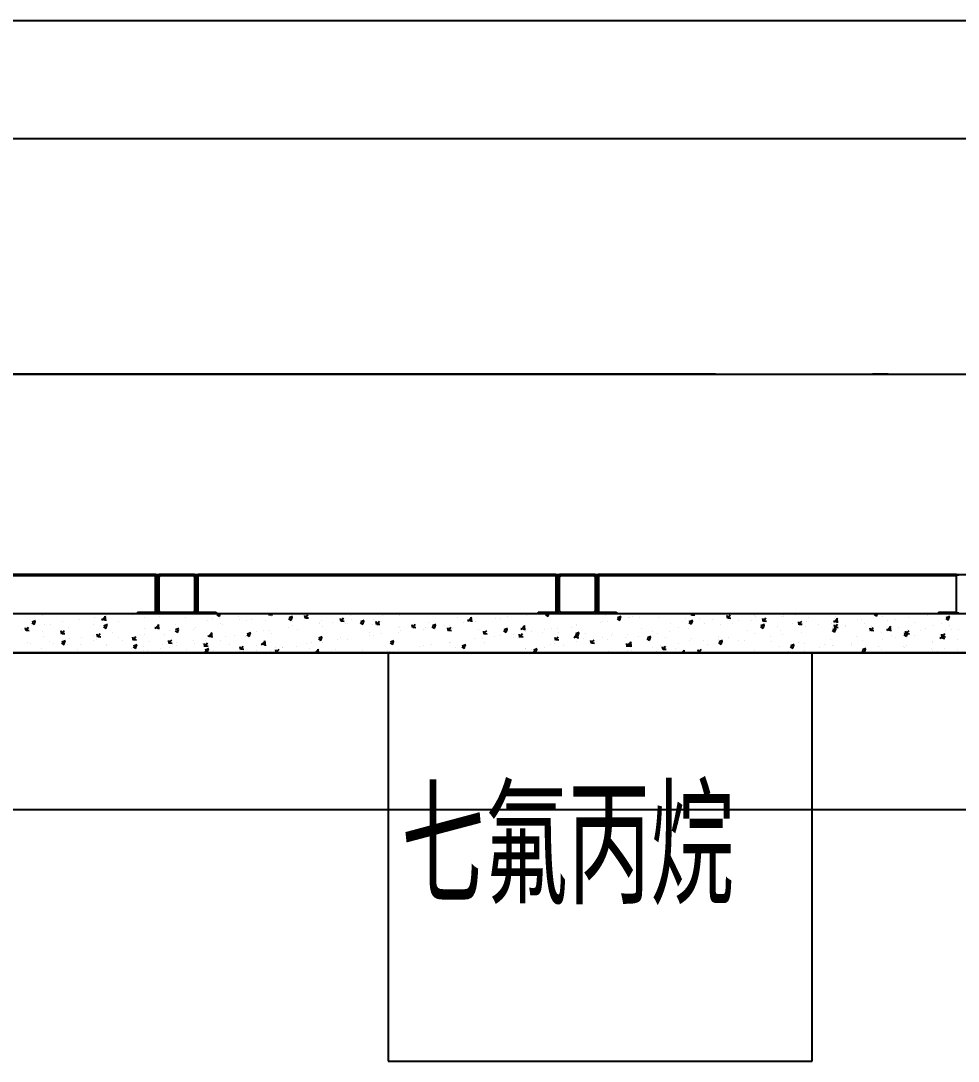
# Model space of a CAD drawing. Extents: x 758840 to 1108724, y -102573 to 143521.
# Drawn here: x 860808 to 862002, y 73063 to 74388 of the extents above; entities that cross this region are included whole.
import ezdxf

# ---------------------------------------------------------------- set-up
doc = ezdxf.new("R2010")
doc.units = 0
doc.header["$LTSCALE"] = 1000
doc.header["$MEASUREMENT"] = 0
doc.linetypes.add('DOTE', pattern=[2.42, 2, -0.2, 0.02, -0.2])
for name, color, linetype in [('02电气-设备', 255, 'Continuous'), ('02电气-设备基础', 252, 'Continuous'), ('DOTE', 8, 'DOTE'), ('WALL-MOVE', 6, 'Continuous')]:
    doc.layers.add(name, color=color, linetype=linetype)
doc.styles.get("Standard").update_dxf_attribs({"font": 'gbenor.shx', "bigfont": 'gbcbig.shx'})

# ---------------------------------------------------------------- blocks, each defined once
blk = doc.blocks.new('BD4-PAL0101-HVPM01')
at = {"layer": '02电气-设备'}
for p, q in [((8392271.2, -4140604.4), (8391815.6, -4140604.4)), ((8392271.2, -4140606.4), (8391815.6, -4140606.4)), ((8392271.4, -4140652.2), (8392271.4, -4140606.6)), ((8392273.4, -4140606.6), (8392273.4, -4140652.2)), ((8392273.4, -4140652.2), (8392273.4, -4140606.6)), ((8392273.4, -4140608.4), (8392273.4, -4140650.4)), ((8392275.4, -4140608.4), (8392275.4, -4140650.4)), ((8392319.4, -4140604.4), (8392277.4, -4140604.4)), ((8392319.4, -4140606.4), (8392277.4, -4140606.4)), ((8392321.4, -4140650.4), (8392321.4, -4140608.4)), ((8392323.4, -4140606.6), (8392323.4, -4140652.2)), ((8392323.4, -4140650.4), (8392323.4, -4140608.4)), ((8392325.4, -4140606.6), (8392325.4, -4140652.2)), ((8392781.2, -4140604.4), (8392325.6, -4140604.4)), ((8392781.2, -4140606.4), (8392325.6, -4140606.4)), ((8392781.4, -4140652.2), (8392781.4, -4140606.6)), ((8392783.4, -4140606.6), (8392783.4, -4140652.2)), ((8392783.4, -4140652.2), (8392783.4, -4140606.6)), ((8392783.4, -4140608.4), (8392783.4, -4140650.4)), ((8392785.4, -4140608.4), (8392785.4, -4140650.4)), ((8392829.4, -4140604.4), (8392787.4, -4140604.4)), ((8392829.4, -4140606.4), (8392787.4, -4140606.4)), ((8392831.4, -4140650.4), (8392831.4, -4140608.4)), ((8392833.4, -4140606.6), (8392833.4, -4140652.2)), ((8392833.4, -4140650.4), (8392833.4, -4140608.4)), ((8392835.4, -4140606.6), (8392835.4, -4140652.2)), ((8393291.2, -4140604.4), (8392835.6, -4140604.4)), ((8393291.2, -4140606.4), (8392835.6, -4140606.4)), ((8393291.4, -4140652.2), (8393291.4, -4140606.6)), ((8392248.4, -4140652.4), (8392248.4, -4140654.4)), ((8392248.4, -4140652.4), (8392271.2, -4140652.4)), ((8392277.4, -4140652.4), (8392319.4, -4140652.4)), ((8392325.6, -4140652.4), (8392348.4, -4140652.4)), ((8392348.4, -4140652.4), (8392348.4, -4140654.4)), ((8392758.4, -4140652.4), (8392758.4, -4140654.4)), ((8392758.4, -4140652.4), (8392781.2, -4140652.4)), ((8392787.4, -4140652.4), (8392829.4, -4140652.4)), ((8392835.6, -4140652.4), (8392858.4, -4140652.4)), ((8392858.4, -4140652.4), (8392858.4, -4140654.4)), ((8393268.4, -4140652.4), (8393268.4, -4140654.4)), ((8393268.4, -4140652.4), (8393291.2, -4140652.4)), ((8391303.4, -4140654.4), (8394853.4, -4140654.4)), ((8392113.7, -4140665.9), (8392116.8, -4140668.1)), ((8392114.3, -4140664.7), (8392118.7, -4140663)), ((8392116.8, -4140668.1), (8392118.1, -4140664.2)), ((8392127.9, -4140656.2), (8392127.9, -4140656.2)), ((8392153.4, -4140664.5), (8392153.4, -4140664.5)), ((8392174.3, -4140661.9), (8392174.3, -4140661.9)), ((8392193.5, -4140659.2), (8392193.5, -4140659.2)), ((8392202.5, -4140661.5), (8392208.2, -4140662.3)), ((8392203.1, -4140662.7), (8392208.1, -4140657.6)), ((8392208, -4140663.7), (8392207.3, -4140657.7)), ((8392208.4, -4140654.5), (8392208.4, -4140654.5)), ((8392209.4, -4140657.1), (8392209.4, -4140657.1)), ((8392211.3, -4140655.5), (8392211.3, -4140655.5)), ((8392224.8, -4140664), (8392224.8, -4140664)), ((8392242.3, -4140655.9), (8392242.3, -4140655.9)), ((8392248.4, -4140654.4), (8392271.2, -4140654.4)), ((8392257.8, -4140659.3), (8392257.8, -4140659.3)), ((8392276.2, -4140657.4), (8392276.2, -4140657.4)), ((8392277.4, -4140654.4), (8392319.4, -4140654.4)), ((8392290.4, -4140654.8), (8392290.4, -4140654.8)), ((8392310.1, -4140658.8), (8392310.1, -4140658.8)), ((8392325.6, -4140654.4), (8392348.4, -4140654.4)), ((8392336.9, -4140663.2), (8392336.9, -4140663.2)), ((8392344, -4140660.2), (8392344, -4140660.2)), ((8392349.6, -4140655.6), (8392352.7, -4140657.8)), ((8392352.7, -4140657.8), (8392353.8, -4140654.4)), ((8392352.8, -4140661.1), (8392352.8, -4140661.1)), ((8392376.9, -4140657.9), (8392376.9, -4140657.9)), ((8392377.9, -4140661.7), (8392377.9, -4140661.7)), ((8392387.3, -4140662.6), (8392387.3, -4140662.6)), ((8392393.9, -4140661.6), (8392393.9, -4140661.6)), ((8392411.7, -4140663.1), (8392411.7, -4140663.1)), ((8392416.6, -4140656.7), (8392416.2, -4140654.4)), ((8392416.7, -4140655.5), (8392417.7, -4140654.4)), ((8392416.7, -4140655.6), (8392420.5, -4140656)), ((8392419.4, -4140658.6), (8392419.4, -4140658.6)), ((8392430.9, -4140655.3), (8392430.9, -4140655.3)), ((8392440.8, -4140660.7), (8392444, -4140662.9)), ((8392441.4, -4140659.4), (8392445.8, -4140657.7)), ((8392444, -4140662.8), (8392445.3, -4140659)), ((8392445.6, -4140664.5), (8392445.6, -4140664.5)), ((8392462.2, -4140660.7), (8392461.4, -4140656.7)), ((8392462.3, -4140659.5), (8392465.3, -4140655.9)), ((8392462.3, -4140659.6), (8392466, -4140659.9)), ((8392479.5, -4140665.9), (8392479.5, -4140665.9)), ((8392483.1, -4140662.9), (8392483.1, -4140662.9)), ((8392496.2, -4140665.1), (8392496.2, -4140665.1)), ((8392507.7, -4140664.6), (8392507, -4140660.7)), ((8392507.8, -4140663.5), (8392510.9, -4140659.9)), ((8392507.8, -4140663.6), (8392511.6, -4140663.9)), ((8392520.2, -4140656.5), (8392520.2, -4140656.5)), ((8392520.3, -4140661.9), (8392520.3, -4140661.9)), ((8392532.1, -4140665.8), (8392535.2, -4140667.9)), ((8392532.7, -4140664.5), (8392537.1, -4140662.8)), ((8392535.2, -4140667.9), (8392536.5, -4140664.1)), ((8392549.2, -4140661.7), (8392549.2, -4140661.7)), ((8392553.3, -4140668.6), (8392552.5, -4140664.6)), ((8392553.4, -4140667.5), (8392556.4, -4140663.8)), ((8392560.4, -4140656.6), (8392560.4, -4140656.6)), ((8392576.3, -4140654.5), (8392576.3, -4140654.5)), ((8392581.8, -4140657.2), (8392581.8, -4140657.2)), ((8392606.2, -4140654.4), (8392606.2, -4140654.4)), ((8392618.5, -4140666), (8392618.5, -4140666)), ((8392655.5, -4140659.7), (8392655.5, -4140659.7)), ((8392663.7, -4140665.9), (8392663.7, -4140665.9)), ((8392668.5, -4140662.7), (8392674.1, -4140663.5)), ((8392669.1, -4140663.9), (8392674, -4140658.8)), ((8392673.9, -4140664.9), (8392673.2, -4140658.9)), ((8392678.7, -4140665), (8392678.7, -4140665)), ((8392703.8, -4140660.6), (8392703.8, -4140660.6)), ((8392710.8, -4140661), (8392710.8, -4140661)), ((8392719.7, -4140658.5), (8392719.7, -4140658.5)), ((8392743.7, -4140655.3), (8392743.7, -4140655.3)), ((8392743.8, -4140656.2), (8392743.8, -4140656.2)), ((8392758.4, -4140654.4), (8392781.2, -4140654.4)), ((8392767.9, -4140655.5), (8392771.1, -4140657.6)), ((8392771.1, -4140657.6), (8392772.2, -4140654.4)), ((8392787.4, -4140654.4), (8392829.4, -4140654.4)), ((8392810.6, -4140655.1), (8392810.6, -4140655.1)), ((8392835.6, -4140654.4), (8392858.4, -4140654.4)), ((8392838.1, -4140665.8), (8392838.1, -4140665.8)), ((8392840.7, -4140664), (8392840.7, -4140664)), ((8392844.5, -4140656.5), (8392844.5, -4140656.5)), ((8392847.2, -4140664.6), (8392847.2, -4140664.6)), ((8392859.2, -4140660.6), (8392862.4, -4140662.7)), ((8392859.8, -4140659.3), (8392864.2, -4140657.6)), ((8392862.4, -4140662.7), (8392863.6, -4140658.9)), ((8392863.1, -4140662.5), (8392863.1, -4140662.5)), ((8392873.3, -4140659.6), (8392873.3, -4140659.6)), ((8392875.1, -4140659.4), (8392875.1, -4140659.4)), ((8392878.4, -4140658), (8392878.4, -4140658)), ((8392887.1, -4140659.3), (8392887.1, -4140659.3)), ((8392905.3, -4140655.5), (8392905.3, -4140655.5)), ((8392912.3, -4140659.4), (8392912.3, -4140659.4)), ((8392946.2, -4140660.8), (8392946.2, -4140660.8)), ((8392950.5, -4140665.7), (8392953.6, -4140667.8)), ((8392951, -4140664.4), (8392955.5, -4140662.7)), ((8392953.6, -4140667.8), (8392954.9, -4140664)), ((8392954.4, -4140656.7), (8392953.9, -4140654.4)), ((8392954.4, -4140655.7), (8392958.2, -4140656)), ((8392954.5, -4140655.6), (8392955.5, -4140654.4)), ((8392964.4, -4140660.6), (8392964.4, -4140660.6)), ((8392980.1, -4140662.3), (8392980.1, -4140662.3)), ((8392999.9, -4140660.7), (8392999.2, -4140656.7)), ((8393000, -4140659.6), (8393003.1, -4140655.9)), ((8393000, -4140659.7), (8393003.8, -4140660)), ((8393000.6, -4140655.2), (8393000.6, -4140655.2)), ((8393002.2, -4140663.4), (8393002.2, -4140663.4)), ((8393014, -4140663.7), (8393014, -4140663.7)), ((8393030.5, -4140663.3), (8393030.5, -4140663.3)), ((8393034.5, -4140656.6), (8393034.5, -4140656.6)), ((8393035.2, -4140658.6), (8393035.2, -4140658.6)), ((8393045.5, -4140664.7), (8393044.7, -4140660.7)), ((8393045.5, -4140663.6), (8393048.6, -4140659.9)), ((8393045.5, -4140663.6), (8393049.3, -4140664)), ((8393047.9, -4140665.1), (8393047.9, -4140665.1)), ((8393067.3, -4140654.6), (8393067.6, -4140654.4)), ((8393068.4, -4140658), (8393068.4, -4140658)), ((8393070.6, -4140658), (8393070.6, -4140658)), ((8393072.1, -4140655.6), (8393072, -4140654.4)), ((8393086.5, -4140655.9), (8393086.5, -4140655.9)), ((8393091, -4140668.7), (8393090.3, -4140664.7)), ((8393091.1, -4140667.5), (8393094.2, -4140663.9)), ((8393099.7, -4140663.8), (8393099.7, -4140663.8)), ((8393102.3, -4140659.4), (8393102.3, -4140659.4)), ((8393134.5, -4140663.9), (8393140.1, -4140664.7)), ((8393135.1, -4140665.2), (8393140, -4140660)), ((8393136.2, -4140660.9), (8393136.2, -4140660.9)), ((8393136.8, -4140657.4), (8393136.8, -4140657.4)), ((8393139.9, -4140666.1), (8393139.2, -4140660.1)), ((8393164.7, -4140662), (8393164.7, -4140662)), ((8393170.1, -4140662.3), (8393170.1, -4140662.3)), ((8393186.3, -4140655.4), (8393189.5, -4140657.5)), ((8393189.5, -4140657.5), (8393190.5, -4140654.4)), ((8393196.8, -4140657.9), (8393196.8, -4140657.9)), ((8393204, -4140663.7), (8393204, -4140663.7)), ((8393214, -4140662), (8393214, -4140662)), ((8393229.9, -4140659.9), (8393229.9, -4140659.9)), ((8393237.9, -4140665.2), (8393237.9, -4140665.2)), ((8393254, -4140656.7), (8393254, -4140656.7)), ((8393268.4, -4140654.4), (8393291.2, -4140654.4)), ((8393277.6, -4140660.4), (8393280.7, -4140662.6)), ((8393278.2, -4140659.2), (8393282.6, -4140657.5)), ((8393280.7, -4140662.6), (8393282, -4140658.7)), ((8392100.2, -4140674.6), (8392100.2, -4140674.6)), ((8392106.6, -4140676.5), (8392105.9, -4140672.6)), ((8392106.7, -4140675.4), (8392109.8, -4140671.8)), ((8392106.7, -4140675.5), (8392110.5, -4140675.8)), ((8392113.5, -4140669.8), (8392113.5, -4140669.8)), ((8392127.2, -4140677.3), (8392127.2, -4140677.3)), ((8392129.4, -4140667.7), (8392129.4, -4140667.7)), ((8392137.3, -4140668.3), (8392137.3, -4140668.3)), ((8392152.2, -4140680.5), (8392151.4, -4140676.5)), ((8392152.2, -4140679.4), (8392155.3, -4140675.7)), ((8392152.2, -4140679.5), (8392156, -4140679.8)), ((8392160.1, -4140672.6), (8392160.1, -4140672.6)), ((8392192.7, -4140668.1), (8392192.7, -4140668.1)), ((8392204.9, -4140671), (8392208.1, -4140673.2)), ((8392205.5, -4140669.8), (8392210, -4140668)), ((8392208.1, -4140673.2), (8392209.4, -4140669.3)), ((8392216.8, -4140679), (8392216.8, -4140679)), ((8392256.9, -4140673.7), (8392256.9, -4140673.7)), ((8392270.3, -4140672), (8392275.9, -4140672.8)), ((8392270.9, -4140673.3), (8392275.8, -4140668.1)), ((8392272.8, -4140671.6), (8392272.8, -4140671.6)), ((8392275.7, -4140674.2), (8392275, -4140668.2)), ((8392289.6, -4140675.9), (8392289.6, -4140675.9)), ((8392296.2, -4140676.1), (8392299.4, -4140678.2)), ((8392296.8, -4140668.5), (8392296.8, -4140668.5)), ((8392296.8, -4140674.8), (8392301.2, -4140673.1)), ((8392299.4, -4140678.2), (8392300.6, -4140674.4)), ((8392319.8, -4140674.4), (8392319.8, -4140674.4)), ((8392321.7, -4140671.9), (8392321.7, -4140671.9)), ((8392338.7, -4140683.8), (8392343.6, -4140678.6)), ((8392343.5, -4140684.7), (8392342.8, -4140678.7)), ((8392354.7, -4140667.1), (8392354.7, -4140667.1)), ((8392356.8, -4140668), (8392356.8, -4140668)), ((8392388, -4140679.9), (8392392.5, -4140678.2)), ((8392390.6, -4140683.3), (8392391.9, -4140679.5)), ((8392400.3, -4140677.7), (8392400.3, -4140677.7)), ((8392409.1, -4140675.6), (8392409.1, -4140675.6)), ((8392416.2, -4140675.6), (8392416.2, -4140675.6)), ((8392440.2, -4140672.4), (8392440.2, -4140672.4)), ((8392446.1, -4140669.2), (8392446.1, -4140669.2)), ((8392451.6, -4140675), (8392451.6, -4140675)), ((8392480.3, -4140667.2), (8392480.3, -4140667.2)), ((8392484.2, -4140670.5), (8392484.2, -4140670.5)), ((8392513.4, -4140667.4), (8392513.4, -4140667.4)), ((8392516.2, -4140666.4), (8392516.2, -4140666.4)), ((8392544.4, -4140678.7), (8392544.4, -4140678.7)), ((8392547.3, -4140668.8), (8392547.3, -4140668.8)), ((8392553.3, -4140667.6), (8392557.1, -4140667.9)), ((8392559.6, -4140679.6), (8392559.6, -4140679.6)), ((8392581.1, -4140678.3), (8392581.1, -4140678.3)), ((8392581.2, -4140670.2), (8392581.2, -4140670.2)), ((8392581.5, -4140672.4), (8392581.5, -4140672.4)), ((8392583.6, -4140676.4), (8392583.6, -4140676.4)), ((8392598.8, -4140672.6), (8392598.1, -4140668.6)), ((8392598.9, -4140671.5), (8392602, -4140667.8)), ((8392598.9, -4140671.6), (8392602.7, -4140671.9)), ((8392613.1, -4140674.3), (8392613.1, -4140674.3)), ((8392615.1, -4140671.7), (8392615.1, -4140671.7)), ((8392623.3, -4140670.9), (8392626.5, -4140673)), ((8392623.7, -4140671.1), (8392623.7, -4140671.1)), ((8392623.9, -4140669.6), (8392628.4, -4140667.9)), ((8392626.5, -4140673), (8392627.8, -4140669.2)), ((8392639.6, -4140669), (8392639.6, -4140669)), ((8392644.4, -4140676.6), (8392643.6, -4140672.6)), ((8392644.4, -4140675.5), (8392647.5, -4140671.8)), ((8392644.4, -4140675.5), (8392648.2, -4140675.9)), ((8392646.1, -4140669.5), (8392646.1, -4140669.5)), ((8392649, -4140673.1), (8392649, -4140673.1)), ((8392682.9, -4140674.5), (8392682.9, -4140674.5)), ((8392689.9, -4140680.6), (8392689.2, -4140676.6)), ((8392690, -4140679.4), (8392693.1, -4140675.8)), ((8392690, -4140679.5), (8392693.8, -4140679.9)), ((8392714.6, -4140676), (8392717.7, -4140678.1)), ((8392715.2, -4140674.7), (8392719.6, -4140673)), ((8392716.8, -4140676), (8392716.8, -4140676)), ((8392717.7, -4140678.1), (8392719, -4140674.3)), ((8392736.3, -4140673.2), (8392741.9, -4140674)), ((8392736.9, -4140674.5), (8392741.8, -4140669.3)), ((8392741.7, -4140675.4), (8392741, -4140669.4)), ((8392743, -4140677.3), (8392743, -4140677.3)), ((8392750.7, -4140677.4), (8392750.7, -4140677.4)), ((8392764, -4140678.5), (8392764, -4140678.5)), ((8392767.1, -4140675.1), (8392767.1, -4140675.1)), ((8392775.6, -4140672.9), (8392775.6, -4140672.9)), ((8392783, -4140673), (8392783, -4140673)), ((8392784.6, -4140678.8), (8392784.6, -4140678.8)), ((8392801, -4140672.1), (8392801, -4140672.1)), ((8392806.4, -4140679.8), (8392810.9, -4140678.1)), ((8392807.1, -4140669.8), (8392807.1, -4140669.8)), ((8392807.7, -4140668.8), (8392807.7, -4140668.8)), ((8392809, -4140683.2), (8392810.3, -4140679.3)), ((8392890.3, -4140673.4), (8392890.3, -4140673.4)), ((8392904.6, -4140676.7), (8392904.6, -4140676.7)), ((8392910.5, -4140679.1), (8392910.5, -4140679.1)), ((8392926.4, -4140677), (8392926.4, -4140677)), ((8392927.3, -4140667), (8392927.3, -4140667)), ((8392937.5, -4140671.9), (8392937.5, -4140671.9)), ((8392950.5, -4140673.8), (8392950.5, -4140673.8)), ((8392970.1, -4140667.4), (8392970.1, -4140667.4)), ((8392990.6, -4140668.5), (8392990.6, -4140668.5)), ((8393006.5, -4140666.4), (8393006.5, -4140666.4)), ((8393025.7, -4140676.5), (8393025.7, -4140676.5)), ((8393041.7, -4140670.8), (8393044.9, -4140672.9)), ((8393042.3, -4140669.5), (8393046.7, -4140667.8)), ((8393044.9, -4140672.9), (8393046.2, -4140669)), ((8393062.7, -4140670.2), (8393062.7, -4140670.2)), ((8393067, -4140675.3), (8393067, -4140675.3)), ((8393081.8, -4140666.5), (8393081.8, -4140666.5)), ((8393091.1, -4140667.6), (8393094.9, -4140668)), ((8393093.9, -4140677.8), (8393093.9, -4140677.8)), ((8393099.1, -4140671.2), (8393099.1, -4140671.2)), ((8393115.7, -4140668), (8393115.7, -4140668)), ((8393132.1, -4140666.4), (8393132.1, -4140666.4)), ((8393133, -4140675.8), (8393136.1, -4140678)), ((8393133.6, -4140674.6), (8393138, -4140672.9)), ((8393134, -4140672.5), (8393134, -4140672.5)), ((8393136.6, -4140672.7), (8393135.8, -4140668.7)), ((8393136.1, -4140678), (8393137.4, -4140674.1)), ((8393136.6, -4140671.5), (8393139.7, -4140667.9)), ((8393136.6, -4140671.6), (8393140.4, -4140671.9)), ((8393149.6, -4140669.4), (8393149.6, -4140669.4)), ((8393149.9, -4140670.4), (8393149.9, -4140670.4)), ((8393173.9, -4140667.2), (8393173.9, -4140667.2)), ((8393182.1, -4140676.6), (8393181.4, -4140672.7)), ((8393182.2, -4140675.5), (8393185.2, -4140671.9)), ((8393182.2, -4140675.6), (8393186, -4140675.9)), ((8393183.5, -4140670.8), (8393183.5, -4140670.8)), ((8393196, -4140679), (8393196, -4140679)), ((8393202.2, -4140674.4), (8393207.9, -4140675.3)), ((8393202.8, -4140675.7), (8393207.8, -4140670.5)), ((8393207.7, -4140676.6), (8393207, -4140670.6)), ((8393217.4, -4140672.3), (8393217.4, -4140672.3)), ((8393224.8, -4140679.6), (8393229.3, -4140677.9)), ((8393227.6, -4140680.6), (8393226.9, -4140676.7)), ((8393227.4, -4140683), (8393228.7, -4140679.2)), ((8393227.7, -4140679.5), (8393230.8, -4140675.8)), ((8393227.7, -4140679.6), (8393231.5, -4140679.9)), ((8393229, -4140674.3), (8393229, -4140674.3)), ((8393245.2, -4140676.3), (8393245.2, -4140676.3)), ((8393251.3, -4140673.7), (8393251.3, -4140673.7)), ((8393261.6, -4140669.8), (8393261.6, -4140669.8)), ((8393271.8, -4140666.6), (8393271.8, -4140666.6)), ((8393277.4, -4140676.5), (8393277.4, -4140676.5)), ((8393282.3, -4140669.9), (8393282.3, -4140669.9)), ((8393285.2, -4140675.1), (8393285.2, -4140675.1)), ((8393293.3, -4140674.4), (8393293.3, -4140674.4)), ((8392107.7, -4140691.2), (8392107.7, -4140691.2)), ((8392112.7, -4140692.7), (8392112.7, -4140692.7)), ((8392128.2, -4140684.1), (8392128.2, -4140684.1)), ((8392136.7, -4140689.6), (8392136.7, -4140689.6)), ((8392141.6, -4140692.6), (8392141.6, -4140692.6)), ((8392151.6, -4140691.5), (8392154.8, -4140693.6)), ((8392152.2, -4140690.2), (8392156.6, -4140688.5)), ((8392154.7, -4140693.6), (8392156, -4140689.8)), ((8392162.1, -4140685.5), (8392162.1, -4140685.5)), ((8392176.8, -4140684.3), (8392176.8, -4140684.3)), ((8392192, -4140689.2), (8392192, -4140689.2)), ((8392192.7, -4140682.2), (8392192.7, -4140682.2)), ((8392196, -4140686.9), (8392196, -4140686.9)), ((8392197.7, -4140684.5), (8392197, -4140680.5)), ((8392197.8, -4140683.4), (8392200.9, -4140679.7)), ((8392197.8, -4140683.5), (8392201.6, -4140683.8)), ((8392224, -4140685.2), (8392224, -4140685.2)), ((8392229.9, -4140688.4), (8392229.9, -4140688.4)), ((8392243.3, -4140688.5), (8392242.5, -4140684.5)), ((8392243.3, -4140687.4), (8392246.4, -4140683.7)), ((8392243.3, -4140687.4), (8392247.1, -4140687.8)), ((8392245.7, -4140687.1), (8392245.7, -4140687.1)), ((8392257, -4140680.4), (8392257, -4140680.4)), ((8392263.8, -4140689.8), (8392263.8, -4140689.8)), ((8392282.8, -4140680.7), (8392282.8, -4140680.7)), ((8392288.8, -4140692.5), (8392288.1, -4140688.5)), ((8392288.9, -4140691.3), (8392291.9, -4140687.7)), ((8392288.9, -4140691.4), (8392292.7, -4140691.8)), ((8392297.7, -4140691.2), (8392297.7, -4140691.2)), ((8392320.2, -4140688.2), (8392320.2, -4140688.2)), ((8392331.6, -4140692.7), (8392331.6, -4140692.7)), ((8392334.3, -4140696.5), (8392333.6, -4140692.5)), ((8392334.4, -4140695.3), (8392337.5, -4140691.7)), ((8392335, -4140688.3), (8392335, -4140688.3)), ((8392336.1, -4140686.1), (8392336.1, -4140686.1)), ((8392338.1, -4140682.5), (8392343.7, -4140683.4)), ((8392353.9, -4140688.3), (8392353.9, -4140688.3)), ((8392360.2, -4140683), (8392360.2, -4140683)), ((8392372, -4140681.9), (8392372, -4140681.9)), ((8392386.5, -4140683.8), (8392386.5, -4140683.8)), ((8392387.5, -4140681.2), (8392390.6, -4140683.3)), ((8392406.4, -4140694.3), (8392411.4, -4140689.1)), ((8392411.3, -4140695.2), (8392410.6, -4140689.2)), ((8392418.6, -4140679.7), (8392418.6, -4140679.7)), ((8392463.6, -4140692.2), (8392463.6, -4140692.2)), ((8392470.4, -4140691.4), (8392470.4, -4140691.4)), ((8392478.7, -4140686.3), (8392481.9, -4140688.4)), ((8392479.3, -4140685), (8392483.7, -4140683.3)), ((8392479.5, -4140690.1), (8392479.5, -4140690.1)), ((8392481.9, -4140688.4), (8392483.2, -4140684.6)), ((8392483.4, -4140691.6), (8392483.4, -4140691.6)), ((8392503.6, -4140686.9), (8392503.6, -4140686.9)), ((8392507.4, -4140685.1), (8392507.4, -4140685.1)), ((8392515.5, -4140687.6), (8392515.5, -4140687.6)), ((8392543.7, -4140681.7), (8392543.7, -4140681.7)), ((8392548.5, -4140682.8), (8392548.5, -4140682.8)), ((8392570, -4140691.4), (8392573.1, -4140693.5)), ((8392570.6, -4140690.1), (8392575, -4140688.4)), ((8392573.1, -4140693.5), (8392574.4, -4140689.7)), ((8392645.3, -4140690.6), (8392645.3, -4140690.6)), ((8392647, -4140690.9), (8392647, -4140690.9)), ((8392677.9, -4140686.2), (8392677.9, -4140686.2)), ((8392687.1, -4140685.6), (8392687.1, -4140685.6)), ((8392689.9, -4140691.2), (8392689.9, -4140691.2)), ((8392703, -4140683.5), (8392703, -4140683.5)), ((8392710, -4140682.1), (8392710, -4140682.1)), ((8392727, -4140680.4), (8392727, -4140680.4)), ((8392727, -4140684.8), (8392727, -4140684.8)), ((8392735.4, -4140684.6), (8392734.7, -4140680.6)), ((8392735.5, -4140683.4), (8392738.6, -4140679.8)), ((8392735.5, -4140683.5), (8392739.3, -4140683.8)), ((8392779.2, -4140692.4), (8392779.2, -4140692.4)), ((8392781, -4140688.5), (8392780.3, -4140684.6)), ((8392781.1, -4140687.4), (8392784.1, -4140683.8)), ((8392781.1, -4140687.5), (8392784.9, -4140687.8)), ((8392804, -4140683.7), (8392809.7, -4140684.6)), ((8392804.6, -4140685), (8392809.6, -4140679.8)), ((8392805.8, -4140681.1), (8392809, -4140683.2)), ((8392806.9, -4140689.9), (8392806.9, -4140689.9)), ((8392809.5, -4140685.9), (8392808.8, -4140679.9)), ((8392816.2, -4140686.1), (8392816.2, -4140686.1)), ((8392818.5, -4140680.3), (8392818.5, -4140680.3)), ((8392826.5, -4140692.5), (8392825.8, -4140688.6)), ((8392826.6, -4140691.4), (8392829.7, -4140687.7)), ((8392826.6, -4140691.5), (8392830.4, -4140691.8)), ((8392830.5, -4140689.6), (8392830.5, -4140689.6)), ((8392839.9, -4140685.2), (8392839.9, -4140685.2)), ((8392846.4, -4140687.5), (8392846.4, -4140687.5)), ((8392852.4, -4140681.7), (8392852.4, -4140681.7)), ((8392853.3, -4140679.7), (8392853.3, -4140679.7)), ((8392870.4, -4140684.3), (8392870.4, -4140684.3)), ((8392872.1, -4140696.5), (8392871.4, -4140692.5)), ((8392872.2, -4140695.4), (8392875.2, -4140691.7)), ((8392872.4, -4140695.5), (8392877.4, -4140690.3)), ((8392872.5, -4140680.7), (8392872.5, -4140680.7)), ((8392877.2, -4140696.5), (8392876.5, -4140690.4)), ((8392886.3, -4140683.1), (8392886.3, -4140683.1)), ((8392897.1, -4140686.2), (8392900.3, -4140688.3)), ((8392897.7, -4140684.9), (8392902.1, -4140683.2)), ((8392900.3, -4140688.3), (8392901.5, -4140684.4)), ((8392920.2, -4140684.6), (8392920.2, -4140684.6)), ((8392951.6, -4140689.2), (8392951.6, -4140689.2)), ((8392954.1, -4140686), (8392954.1, -4140686)), ((8392969.4, -4140688.6), (8392969.4, -4140688.6)), ((8392988, -4140687.4), (8392988, -4140687.4)), ((8392988.4, -4140691.2), (8392991.5, -4140693.4)), ((8392988.6, -4140682.9), (8392988.6, -4140682.9)), ((8392988.9, -4140690), (8392993.4, -4140688.3)), ((8392989.8, -4140691.5), (8392989.8, -4140691.5)), ((8392991.5, -4140693.4), (8392992.8, -4140689.5)), ((8393001.4, -4140684.5), (8393001.4, -4140684.5)), ((8393013.8, -4140688.3), (8393013.8, -4140688.3)), ((8393021.9, -4140688.9), (8393021.9, -4140688.9)), ((8393034.4, -4140679.7), (8393034.4, -4140679.7)), ((8393053.9, -4140683), (8393053.9, -4140683)), ((8393055.8, -4140690.3), (8393055.8, -4140690.3)), ((8393069.8, -4140680.9), (8393069.8, -4140680.9)), ((8393089.7, -4140691.7), (8393089.7, -4140691.7)), ((8393098.3, -4140692.3), (8393098.3, -4140692.3)), ((8393131.3, -4140687.6), (8393131.3, -4140687.6)), ((8393157.2, -4140692.3), (8393157.2, -4140692.3)), ((8393163.9, -4140683.1), (8393163.9, -4140683.1)), ((8393171.2, -4140689), (8393171.2, -4140689)), ((8393197.3, -4140687), (8393197.3, -4140687)), ((8393208.2, -4140682.6), (8393208.2, -4140682.6)), ((8393213.2, -4140684.9), (8393213.2, -4140684.9)), ((8393224.2, -4140680.9), (8393227.4, -4140683.1)), ((8393237.3, -4140681.7), (8393237.3, -4140681.7)), ((8393260.4, -4140690.2), (8393260.4, -4140690.2)), ((8393260.8, -4140690.9), (8393260.8, -4140690.9)), ((8393270, -4140684.9), (8393275.6, -4140685.8)), ((8393270.6, -4140686.2), (8393275.6, -4140681)), ((8393273.2, -4140684.6), (8393272.5, -4140680.6)), ((8393273.3, -4140683.5), (8393276.3, -4140679.8)), ((8393273.3, -4140683.6), (8393277.1, -4140683.9)), ((8393275.4, -4140687.1), (8393274.7, -4140681.1)), ((8393292.9, -4140686.9), (8393292.9, -4140686.9)), ((8381447.4, -4140704.4), (8394807.4, -4140704.4)), ((8394853.4, -4140704.4), (8391303.4, -4140704.4)), ((8392126.4, -4140698.5), (8392126.4, -4140698.5)), ((8392159.4, -4140693.7), (8392159.4, -4140693.7)), ((8392171.7, -4140699.8), (8392171.7, -4140699.8)), ((8392175.5, -4140694), (8392175.5, -4140694)), ((8392200.1, -4140704.1), (8392200.1, -4140704.1)), ((8392208.7, -4140693.4), (8392208.7, -4140693.4)), ((8392209.4, -4140695.5), (8392209.4, -4140695.5)), ((8392240.2, -4140698.8), (8392240.2, -4140698.8)), ((8392242.9, -4140696.6), (8392246, -4140698.7)), ((8392243.3, -4140696.9), (8392243.3, -4140696.9)), ((8392243.4, -4140695.3), (8392247.9, -4140693.6)), ((8392246, -4140698.7), (8392247.3, -4140694.9)), ((8392256.1, -4140696.7), (8392256.1, -4140696.7)), ((8392256.2, -4140701.6), (8392256.2, -4140701.6)), ((8392261, -4140701), (8392261, -4140701)), ((8392277.2, -4140698.3), (8392277.2, -4140698.3)), ((8392280.1, -4140693.5), (8392280.1, -4140693.5)), ((8392288.9, -4140697.1), (8392288.9, -4140697.1)), ((8392298, -4140694.7), (8392298, -4140694.7)), ((8392311.1, -4140699.8), (8392311.1, -4140699.8)), ((8392320.9, -4140693), (8392320.9, -4140693)), ((8392334.1, -4140701.7), (8392337.3, -4140703.8)), ((8392334.4, -4140695.4), (8392338.2, -4140695.7)), ((8392334.7, -4140700.4), (8392339.1, -4140698.7)), ((8392337.3, -4140703.8), (8392338.5, -4140700)), ((8392345, -4140701.2), (8392345, -4140701.2)), ((8392365.5, -4140694.1), (8392365.5, -4140694.1)), ((8392378.9, -4140702.6), (8392378.9, -4140702.6)), ((8392379.9, -4140700.4), (8392379.2, -4140696.5)), ((8392380, -4140699.3), (8392383, -4140695.7)), ((8392380, -4140699.4), (8392383.8, -4140699.7)), ((8392383.6, -4140702.7), (8392383.6, -4140702.7)), ((8392396.3, -4140704.2), (8392396.3, -4140704.2)), ((8392399.4, -4140695.5), (8392399.4, -4140695.5)), ((8392399.5, -4140700.7), (8392399.5, -4140700.7)), ((8392405.8, -4140693), (8392411.5, -4140693.9)), ((8392412.8, -4140704.1), (8392412.8, -4140704.1)), ((8392417.8, -4140700.9), (8392417.8, -4140700.9)), ((8392423.5, -4140697.5), (8392423.5, -4140697.5)), ((8392425.4, -4140704.4), (8392424.7, -4140700.5)), ((8392425.5, -4140703.3), (8392428.6, -4140699.6)), ((8392425.5, -4140703.4), (8392429.3, -4140703.7)), ((8392428.9, -4140704.4), (8392430.4, -4140703.8)), ((8392433.3, -4140697), (8392433.3, -4140697)), ((8392433.3, -4140697.8), (8392433.3, -4140697.8)), ((8392450.8, -4140696.1), (8392450.8, -4140696.1)), ((8392467.2, -4140698.4), (8392467.2, -4140698.4)), ((8392473.5, -4140704.4), (8392474.1, -4140703.6)), ((8392473.6, -4140703.5), (8392479.2, -4140704.4)), ((8392474.6, -4140704.4), (8392479.2, -4140699.6)), ((8392478.9, -4140704.4), (8392478.3, -4140699.7)), ((8392501.1, -4140699.8), (8392501.1, -4140699.8)), ((8392535, -4140701.3), (8392535, -4140701.3)), ((8392547.7, -4140703.9), (8392547.7, -4140703.9)), ((8392566.9, -4140701.5), (8392566.9, -4140701.5)), ((8393107.4, -4140704.4), (8392567.4, -4140704.4)), ((8392567.4, -4140704.4), (8392567.4, -4141224.4)), ((8392568.9, -4140702.7), (8392568.9, -4140702.7)), ((8392580.3, -4140699.5), (8392580.3, -4140699.5)), ((8392602.8, -4140704.1), (8392602.8, -4140704.1)), ((8392607, -4140696.2), (8392607, -4140696.2)), ((8392612.4, -4140695.4), (8392612.4, -4140695.4)), ((8392615.9, -4140703.9), (8392615.9, -4140703.9)), ((8392622.9, -4140694.1), (8392622.9, -4140694.1)), ((8392652.9, -4140697.6), (8392652.9, -4140697.6)), ((8392661.2, -4140696.5), (8392664.4, -4140698.6)), ((8392661.8, -4140695.2), (8392666.3, -4140693.5)), ((8392664.4, -4140698.6), (8392665.7, -4140694.7)), ((8392709.2, -4140703.2), (8392709.2, -4140703.2)), ((8392742.2, -4140698.5), (8392742.2, -4140698.5)), ((8392742.2, -4140698.8), (8392742.2, -4140698.8)), ((8392750.4, -4140700.1), (8392750.4, -4140700.1)), ((8392752.5, -4140701.5), (8392755.7, -4140703.7)), ((8392753.1, -4140700.3), (8392757.5, -4140698.6)), ((8392755.6, -4140703.7), (8392756.9, -4140699.8)), ((8392766.3, -4140698.1), (8392766.3, -4140698.1)), ((8392774.8, -4140694), (8392774.8, -4140694)), ((8392790.4, -4140694.9), (8392790.4, -4140694.9)), ((8392846.9, -4140704.4), (8392848.8, -4140703.6)), ((8392871.7, -4140701.9), (8392871.7, -4140701.9)), ((8392871.8, -4140694.2), (8392877.4, -4140695.1)), ((8392872.2, -4140695.5), (8392876, -4140695.8)), ((8392877.5, -4140701.9), (8392877.5, -4140701.9)), ((8392893.8, -4140704.1), (8392893.8, -4140704.1)), ((8392903.8, -4140697.8), (8392903.8, -4140697.8)), ((8392909.7, -4140702), (8392909.7, -4140702)), ((8392914.6, -4140695.6), (8392914.6, -4140695.6)), ((8392917.6, -4140700.5), (8392916.9, -4140696.5)), ((8392917.7, -4140699.4), (8392920.8, -4140695.7)), ((8392917.7, -4140699.5), (8392921.5, -4140699.8)), ((8392933.8, -4140698.9), (8392933.8, -4140698.9)), ((8392936.8, -4140693), (8392936.8, -4140693)), ((8392941.7, -4140704.4), (8392945.1, -4140700.8)), ((8392944.7, -4140704.4), (8392944.3, -4140700.9)), ((8392963.2, -4140704.4), (8392962.4, -4140700.5)), ((8392963.3, -4140703.4), (8392966.3, -4140699.7)), ((8392963.3, -4140703.4), (8392967.1, -4140703.8)), ((8392973.9, -4140693.6), (8392973.9, -4140693.6)), ((8393011.3, -4140704.4), (8393011.9, -4140703.7)), ((8393033.7, -4140700.9), (8393033.7, -4140700.9)), ((8393066.3, -4140696.4), (8393066.3, -4140696.4)), ((8393077.2, -4140702.8), (8393077.2, -4140702.8)), ((8393079.6, -4140696.3), (8393082.8, -4140698.5)), ((8393080.2, -4140695), (8393084.6, -4140693.3)), ((8393082.8, -4140698.4), (8393084.1, -4140694.6)), ((8393097.1, -4140701.7), (8393097.1, -4140701.7)), ((8393107.4, -4141224.4), (8393107.4, -4140704.4)), ((8393117.3, -4140697.5), (8393117.3, -4140697.5)), ((8393123.6, -4140693.2), (8393123.6, -4140693.2)), ((8393133.2, -4140695.4), (8393133.2, -4140695.4)), ((8393134.1, -4140695.3), (8393134.1, -4140695.3)), ((8393157.5, -4140694.6), (8393157.5, -4140694.6)), ((8393163.1, -4140704.2), (8393163.1, -4140704.2)), ((8393170.9, -4140701.4), (8393174, -4140703.5)), ((8393171.5, -4140700.1), (8393175.9, -4140698.4)), ((8393174, -4140703.5), (8393175.3, -4140699.7)), ((8393186.4, -4140702.9), (8393186.4, -4140702.9)), ((8393191.4, -4140696), (8393191.4, -4140696)), ((8393195.2, -4140700.2), (8393195.2, -4140700.2)), ((8393223.4, -4140696.6), (8393223.4, -4140696.6)), ((8393225.3, -4140697.5), (8393225.3, -4140697.5)), ((8393228.2, -4140695.4), (8393228.2, -4140695.4)), ((8393259.2, -4140698.9), (8393259.2, -4140698.9)), ((8393260.7, -4140701.5), (8393260.7, -4140701.5)), ((8393264.9, -4140704.4), (8393267.2, -4140703.5)), ((8393276.5, -4140699.4), (8393276.5, -4140699.4)), ((8393293.1, -4140700.3), (8393293.1, -4140700.3)), ((8392567.4, -4141224.4), (8393107.4, -4141224.4))]:
    blk.add_line(p, q, dxfattribs=at)
for centre, radius, start, end in [((8392271.2, -4140606.6), 2.2, 0, 90), ((8392271.2, -4140606.6), 0.2, 0, 90), ((8392277.4, -4140608.4), 4, 90, 180), ((8392277.4, -4140608.4), 2, 90, 180), ((8392319.4, -4140608.4), 4, 0, 90), ((8392319.4, -4140608.4), 2, 0, 90), ((8392325.6, -4140606.6), 2.2, 90, 180), ((8392325.6, -4140606.6), 0.2, 90, 180), ((8392781.2, -4140606.6), 2.2, 0, 90), ((8392781.2, -4140606.6), 0.2, 0, 90), ((8392787.4, -4140608.4), 4, 90, 180), ((8392787.4, -4140608.4), 2, 90, 180), ((8392829.4, -4140608.4), 4, 0, 90), ((8392829.4, -4140608.4), 2, 0, 90), ((8392835.6, -4140606.6), 2.2, 90, 180), ((8392835.6, -4140606.6), 0.2, 90, 180), ((8393291.2, -4140606.6), 2.2, 0, 90), ((8393291.2, -4140606.6), 0.2, 0, 90), ((8392271.2, -4140652.2), 0.2, 270, 0), ((8392271.2, -4140652.2), 2.2, 270, 0), ((8392277.4, -4140650.4), 4, 180, 270), ((8392277.4, -4140650.4), 2, 180, 270), ((8392319.4, -4140650.4), 2, 270, 0), ((8392319.4, -4140650.4), 4, 270, 0), ((8392325.6, -4140652.2), 2.2, 180, 270), ((8392325.6, -4140652.2), 0.2, 180, 270), ((8392781.2, -4140652.2), 0.2, 270, 0), ((8392781.2, -4140652.2), 2.2, 270, 0), ((8392787.4, -4140650.4), 4, 180, 270), ((8392787.4, -4140650.4), 2, 180, 270), ((8392829.4, -4140650.4), 4, 270, 0), ((8392829.4, -4140650.4), 2, 270, 0), ((8392835.6, -4140652.2), 2.2, 180, 270), ((8392835.6, -4140652.2), 0.2, 180, 270), ((8393291.2, -4140652.2), 0.2, 270, 0), ((8393291.2, -4140652.2), 2.2, 270, 0)]:
    blk.add_arc(centre, radius, start, end, dxfattribs=at)
blk.add_text('七氟丙烷', height=147, dxfattribs=at).set_placement((8392584.4, -4141024.7))

msp = doc.modelspace()

# ---------------------------------------------------------------- linework, layer by layer
at = {"layer": '02电气-设备基础'}
msp.add_lwpolyline([(901460.28, 73382.53), (847360.28, 73382.53), (847360.28, 73682.52), (901460.28, 73682.52)], close=True, dxfattribs=at)
at = {"layer": 'DOTE'}
for p, q in [((771533.02, 73937.52), (914933.02, 73937.52)), ((914933.02, 73937.52), (771533.02, 73937.52)), ((914933.02, 73937.52), (775066.25, 73937.52)), ((775066.25, 73937.52), (914933.02, 73937.52))]:
    msp.add_line(p, q, dxfattribs=at)
at = {"layer": 'WALL-MOVE'}
for p, q in [((864763.48, 74387.5), (850412.98, 74387.5)), ((850337.98, 74237.5), (864763.48, 74237.5))]:
    msp.add_line(p, q, dxfattribs=at)

# ---------------------------------------------------------------- block references
at = {"layer": '02电气-设备'}
msp.add_blockref('BD4-PAL0101-HVPM01', (-7531291.39, 4214286.89, 0), dxfattribs=at)

doc.saveas('drawing.dxf')
